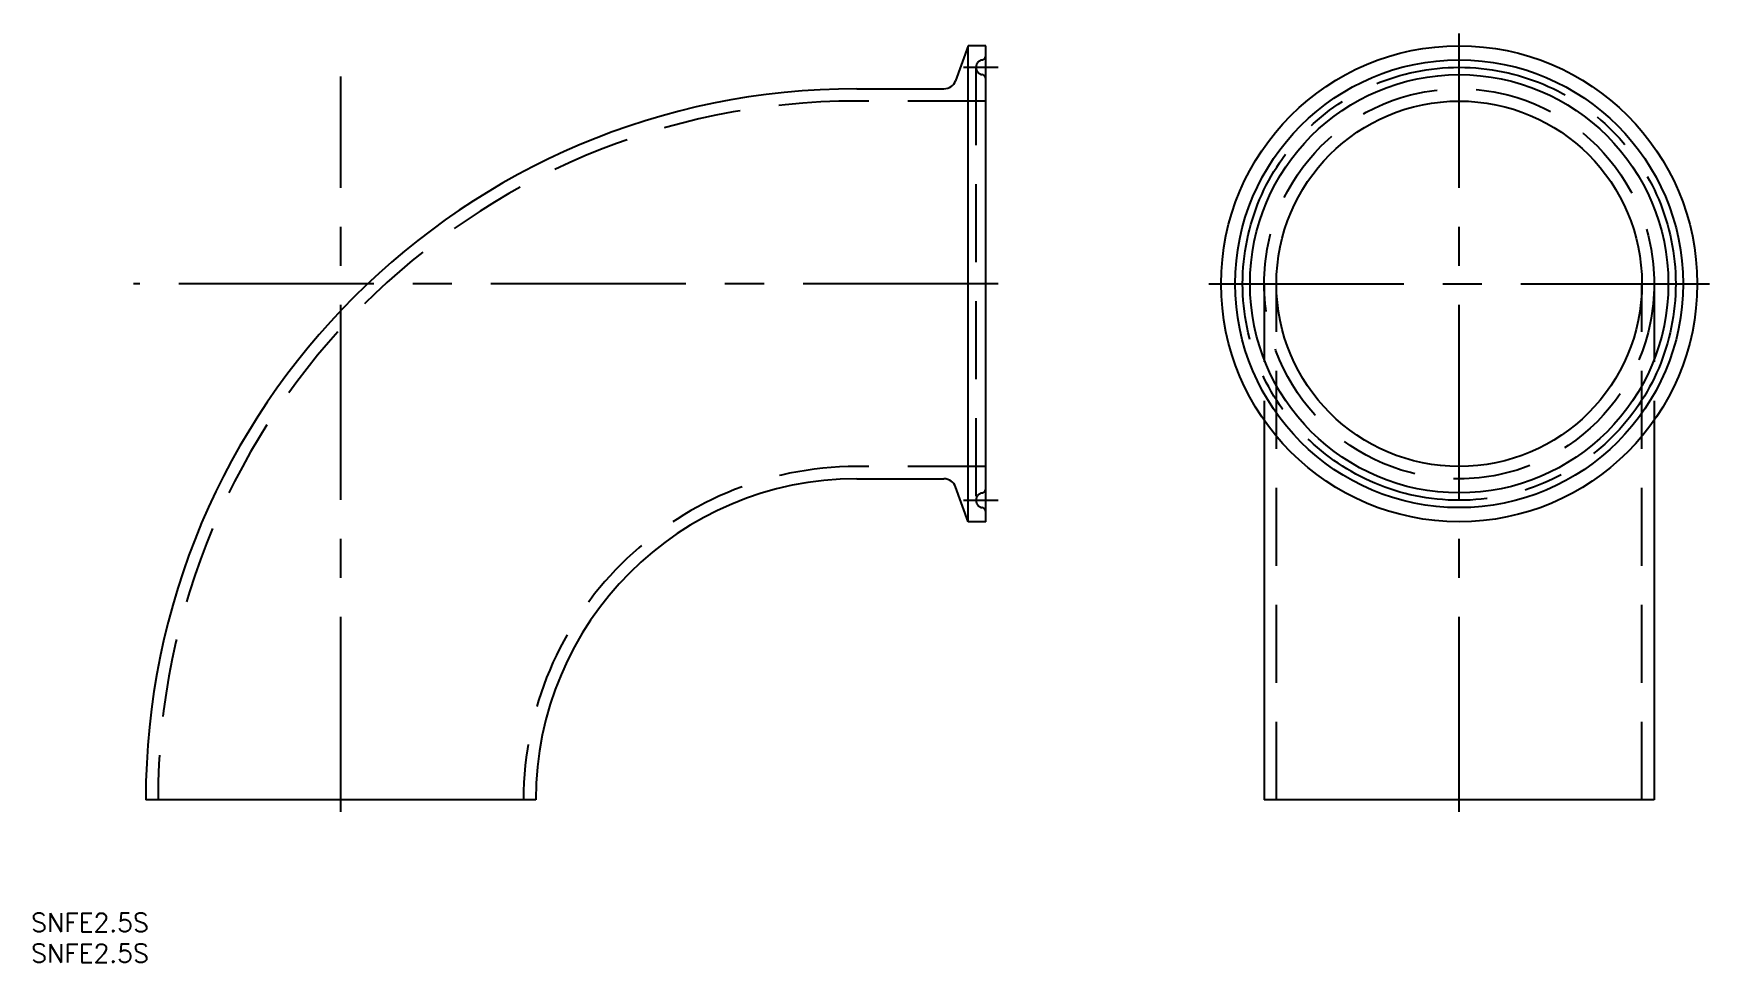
# Model space of a CAD drawing. Extents: x -50 to 223, y -27 to 125.
import ezdxf

# ---------------------------------------------------------------- set-up
doc = ezdxf.new("R2010")
doc.units = 0
doc.linetypes.add('CENTER', pattern=[50.8, 31.75, -6.35, 6.35, -6.35])
doc.linetypes.add('DASHED', pattern=[19.05, 12.7, -6.35])
doc.layers.get('0').update_dxf_attribs({"linetype": 'CONTINUOUS'})
doc.layers.add('CENTER', color=1, linetype='CENTER')
doc.styles.get("Standard").update_dxf_attribs({"font": 'txt.shx', "height": 3, "bigfont": 'bigfont.shx'})

msp = doc.modelspace()

# ---------------------------------------------------------------- linework, layer by layer
at = {"color": 7, "linetype": 'CONTINUOUS'}
for p, q in [((102.15, 122.75), (100.08, 117.07)), ((102.15, 45.25), (102.15, 122.75)), ((105, 122.75), (102.15, 122.75)), ((105, 45.25), (105, 122.75)), ((84, 115.75), (98.2, 115.75)), ((150.32, 61.79), (150.32, 0)), ((213.82, 61.79), (213.82, 0)), ((84, 52.25), (98.2, 52.25)), ((102.15, 45.25), (100.08, 50.93)), ((105, 45.25), (102.15, 45.25)), ((31.75, 0), (-31.75, 0)), ((213.82, 0), (150.32, 0))]:
    msp.add_line(p, q, dxfattribs=at)
at = {"color": 3, "linetype": 'DASHED'}
for p, q in [((103.4, 119.25), (103.4, 48.75)), ((105, 113.75), (84, 113.75)), ((150.32, 84), (150.32, 61.79)), ((152.32, 0), (152.32, 84)), ((211.82, 0), (211.82, 84)), ((213.82, 84), (213.82, 61.79)), ((105, 54.25), (84, 54.25))]:
    msp.add_line(p, q, dxfattribs=at)
at = {"color": 7, "linetype": 'CONTINUOUS'}
for radius in [38.75, 36.45, 34.05, 29.75]:
    msp.add_circle((182.07, 84), radius, dxfattribs=at)
at = {"color": 3, "linetype": 'DASHED'}
msp.add_circle((182.07, 84), 31.75, dxfattribs=at)
for centre, radius, start, end in [((104.6, 119.25), 1.2, 101.537, 258.463), ((104.2, 121.21), 0.8, 281.537, 360), ((104.2, 117.29), 0.8, 0, 78.463), ((84, 0), 113.75, 90, 180), ((84, 0), 54.25, 90, 180), ((104.6, 48.75), 1.2, 101.537, 258.463), ((104.2, 50.71), 0.8, 281.537, 360), ((104.2, 46.79), 0.8, 0, 78.463)]:
    msp.add_arc(centre, radius, start, end, dxfattribs=at)
at = {"color": 7, "linetype": 'CONTINUOUS'}
for centre, radius, start, end in [((84, 0), 115.75, 90, 180), ((98.2, 117.75), 2, 270, 340), ((84, 0), 52.25, 90, 180), ((98.2, 50.25), 2, 20, 90)]:
    msp.add_arc(centre, radius, start, end, dxfattribs=at)
at = {"layer": 'CENTER', "color": 1, "linetype": 'CENTER'}
for p, q in [((182.07, -2), (182.07, 124.75)), ((0, -2), (0, 117.75)), ((101.4, 119.25), (107, 119.25)), ((107, 84), (-33.75, 84)), ((141.32, 84), (222.82, 84)), ((101.4, 48.75), (107, 48.75))]:
    msp.add_line(p, q, dxfattribs=at)
msp.add_circle((182.07, 84), 35.25, dxfattribs=at)

# ---------------------------------------------------------------- texts
at = {"color": 7, "linetype": 'CONTINUOUS'}
for p in [(-50.41, -21.5), (-50.41, -26.5)]:
    msp.add_text('SNFE2.5S', height=3, dxfattribs=at).set_placement(p)

doc.saveas('drawing.dxf')
